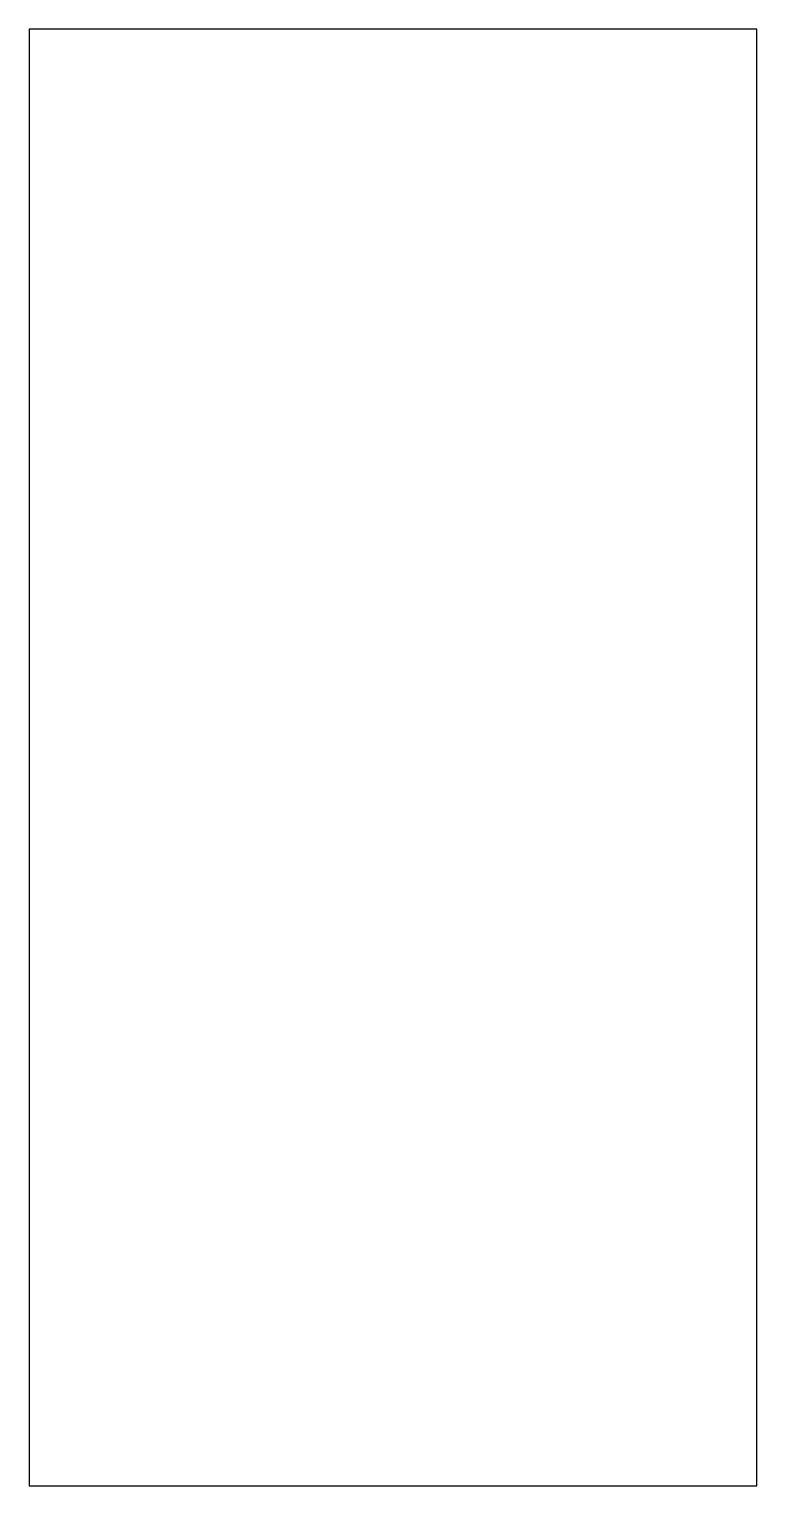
# Model space of a CAD drawing. Header units: millimetres. Extents: x -12.3 to 7.7, y 1704.7 to 1744.7.
import ezdxf

# ---------------------------------------------------------------- set-up
doc = ezdxf.new("R2010")
doc.units = ezdxf.units.MM

msp = doc.modelspace()

# ---------------------------------------------------------------- linework, layer by layer
msp.add_lwpolyline([(7.667, 1744.728), (-12.333, 1744.728), (-12.333, 1704.728), (7.667, 1704.728)], close=True)

doc.saveas('drawing.dxf')
